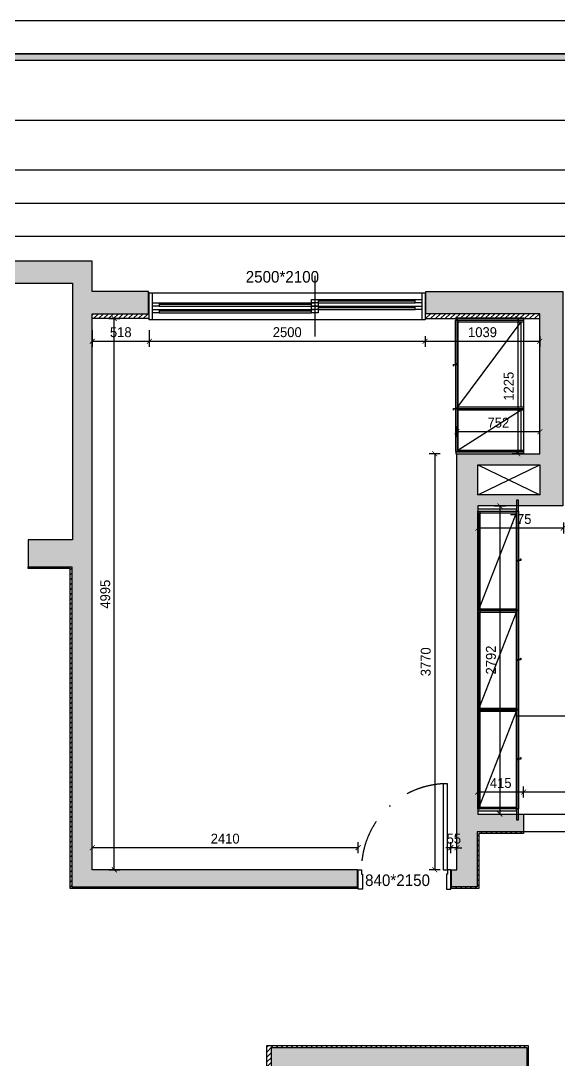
# Model space of a CAD drawing. Header units: millimetres. Extents: x -551172 to 227904, y -3435 to 261611.
# Drawn here: x 152533 to 157413, y 86080 to 95500 of the extents above; entities that cross this region are included whole.
import ezdxf
from ezdxf.enums import TextEntityAlignment as Align

# ---------------------------------------------------------------- set-up
doc = ezdxf.new("R2010")
doc.units = ezdxf.units.MM
doc.header["$LTSCALE"] = 100
doc.header["$PDMODE"] = 3
doc.linetypes.add('DASHDOT', pattern=[25.4, 12.7, -6.35, 0, -6.35])
doc.linetypes.add('DIVIDE', pattern=[31.75, 12.7, -6.35, 0, -6.35, 0, -6.35])
doc.layers.get('DEFPOINTS').update_dxf_attribs({"color": 248})
for name, color, linetype in [('E-DIM(IN)', 14, 'Continuous'), ('F-DOOR', 6, 'Continuous'), ('F-HAT', 251, 'Continuous'), ('F-LEVEL', 7, 'Continuous'), ('F-OPEN', 1, 'DIVIDE'), ('F-TEXT @ 1', 3, 'Continuous'), ('F-WALL1', 2, 'Continuous'), ('F-WALL2', 3, 'Continuous'), ('F-WIN', 4, 'Continuous'), ('FORM(YOURNAME)-1', 1, 'Continuous'), ('FORM(YOURNAME)-11', 1, 'Continuous')]:
    doc.layers.add(name, color=color, linetype=linetype)
doc.styles.add('YOURNAME', font='HYWULM.TTF')
doc.dimstyles.new('YOURNAME-50', dxfattribs={"dimscale": 50, "dimtxt": 1.8, "dimasz": 0.9, "dimexe": 1, "dimexo": 3, "dimgap": 0.7, "dimtad": 1, "dimdec": 0, "dimzin": 0, "dimdsep": 46, "dimtxsty": 'YOURNAME', "dimblk": 'ARCHTICK', "dimcen": 0, "dimclrd": 1, "dimclre": 1, "dimclrt": 7, "dimadec": 0, "dimazin": 0, "dimtfac": 1, "dimtdec": 0, "dimtix": 1, "dimtmove": 2, "dimatfit": 3, "dimldrblk": 'ARCHTICK', "dimfxl": 0, "dimtolj": 1, "dimtzin": 0, "dimarcsym": 0})

# ---------------------------------------------------------------- blocks, each defined once
blk = doc.blocks.new('FORM-ELEVATION')
at = {"layer": 'FORM(YOURNAME)-11'}
h = blk.add_hatch(color=256, dxfattribs=at)
h.dxf.hatch_style = 1
h.paths.add_polyline_path([(-10309, 35708), (71691, 35708), (71691, 35508), (-10309, 35508)])
h.paths.add_polyline_path([(-10309, -21492), (71691, -21492), (71691, -21692), (-10309, -21692)])
at = {"layer": 'DEFPOINTS', "color": 158}
for points in [[(-10309, -21692), (71691, -21692), (71691, 35708), (-10309, 35708)], [(-8309, 33708), (61071, 33708), (61071, -19692), (-8309, -19692)]]:
    blk.add_lwpolyline(points, close=True, dxfattribs=at)
at = {"layer": 'FORM(YOURNAME)-11', "color": 250}
blk.add_lwpolyline([(-11309, -22692), (72691, -22692), (72691, 36708), (-11309, 36708)], close=True, dxfattribs=at)
at = {"layer": 'FORM(YOURNAME)-11'}
blk.add_lwpolyline([(-10309, 35708), (71691, 35708), (71691, 35508), (-10309, 35508)], close=True, dxfattribs=at)
at = {"layer": 'FORM(YOURNAME)-11', "color": 3, "style": 'YOURNAME'}
for tag, height, p in [('1', 450, (71041, -1219)), ('2', 450, (71041, -1863)), ('3', 450, (71041, -3150)), ('4', 450, (71041, -5081)), ('5', 515, (71041, -7398)), ('6', 515, (71041, -9650)), ('7', 515, (71041, -11903)), ('8', 515, (71041, -14155)), ('9', 515, (71041, -16408)), ('10', 515, (66791, -18596)), ('11', 515, (71041, -18660)), ('12', 515, (66791, -20848)), ('13', 515, (71041, -20848))]:
    blk.add_attdef(tag, text='', height=height, dxfattribs=at).set_placement(p, align=Align.MIDDLE_RIGHT)
blk = doc.blocks.new('*U697')
at = {"layer": 'FORM(YOURNAME)-1', "xscale": 0.3, "yscale": 0.3, "zscale": 0.3}
blk.add_blockref('FORM-ELEVATION', (145297, 84487.8), dxfattribs=at)
blk = doc.blocks.new('_ArchTick')
at = {"color": 0, "linetype": 'ByBlock', "const_width": 0.15}
blk.add_lwpolyline([(-0.5, -0.5), (0.5, 0.5)], dxfattribs=at)
blk = doc.blocks.new('*D234')
at = {"layer": 'DEFPOINTS', "color": 0}
for p in [(153180.6, 92845.8), (153698.1, 92845.8), (153698.1, 92595.8)]:
    blk.add_point(p, dxfattribs=at)
at = {"layer": 'E-DIM(IN)', "lineweight": -2}
for p, q in [((153180.6, 92695.8), (153180.6, 92545.8)), ((153698.1, 92695.8), (153698.1, 92545.8)), ((153180.6, 92595.8), (153698.1, 92595.8))]:
    blk.add_line(p, q, dxfattribs=at)
at = {"layer": 'E-DIM(IN)', "lineweight": -2, "xscale": 45, "yscale": 45, "zscale": 45, "rotation": 180}
blk.add_blockref('_ArchTick', (153180.6, 92595.8), dxfattribs=at)
at = {"layer": 'E-DIM(IN)', "lineweight": -2, "xscale": 45, "yscale": 45, "zscale": 45}
blk.add_blockref('_ArchTick', (153698.1, 92595.8), dxfattribs=at)
at = {"layer": 'E-DIM(IN)', "color": 7, "insert": (153439.4, 92677.6), "char_height": 90, "attachment_point": 5, "style": 'YOURNAME'}
blk.add_mtext('\\A1;518', dxfattribs=at)
blk = doc.blocks.new('*D235')
at = {"layer": 'DEFPOINTS', "color": 0}
for p in [(153698.1, 92790.8), (156198.1, 92790.8), (156198.1, 92595.8)]:
    blk.add_point(p, dxfattribs=at)
at = {"layer": 'E-DIM(IN)', "lineweight": -2}
for p, q in [((153698.1, 92640.8), (153698.1, 92545.8)), ((156198.1, 92640.8), (156198.1, 92545.8)), ((153698.1, 92595.8), (156198.1, 92595.8))]:
    blk.add_line(p, q, dxfattribs=at)
at = {"layer": 'E-DIM(IN)', "lineweight": -2, "xscale": 45, "yscale": 45, "zscale": 45, "rotation": 180}
blk.add_blockref('_ArchTick', (153698.1, 92595.8), dxfattribs=at)
at = {"layer": 'E-DIM(IN)', "lineweight": -2, "xscale": 45, "yscale": 45, "zscale": 45}
blk.add_blockref('_ArchTick', (156198.1, 92595.8), dxfattribs=at)
at = {"layer": 'E-DIM(IN)', "color": 7, "insert": (154948.1, 92677.6), "char_height": 90, "attachment_point": 5, "style": 'YOURNAME'}
blk.add_mtext('\\A1;2500', dxfattribs=at)
blk = doc.blocks.new('*D236')
at = {"layer": 'DEFPOINTS', "color": 0}
for p in [(156198.1, 92790.8), (157237.6, 92790.8), (157237.6, 92595.8)]:
    blk.add_point(p, dxfattribs=at)
at = {"layer": 'E-DIM(IN)', "lineweight": -2}
for p, q in [((156198.1, 92640.8), (156198.1, 92545.8)), ((157237.6, 92640.8), (157237.6, 92545.8)), ((156198.1, 92595.8), (157237.6, 92595.8))]:
    blk.add_line(p, q, dxfattribs=at)
at = {"layer": 'E-DIM(IN)', "lineweight": -2, "xscale": 45, "yscale": 45, "zscale": 45, "rotation": 180}
blk.add_blockref('_ArchTick', (156198.1, 92595.8), dxfattribs=at)
at = {"layer": 'E-DIM(IN)', "lineweight": -2, "xscale": 45, "yscale": 45, "zscale": 45}
blk.add_blockref('_ArchTick', (157237.6, 92595.8), dxfattribs=at)
at = {"layer": 'E-DIM(IN)', "color": 7, "insert": (156717.9, 92677.7), "char_height": 90, "attachment_point": 5, "style": 'YOURNAME'}
blk.add_mtext('\\A1;1039', dxfattribs=at)
blk = doc.blocks.new('*D237')
at = {"layer": 'DEFPOINTS', "color": 0}
for p in [(157237.6, 92800.8), (157037.6, 91575.8), (157237.6, 91575.8)]:
    blk.add_point(p, dxfattribs=at)
at = {"layer": 'E-DIM(IN)', "lineweight": -2}
for p, q in [((157087.6, 92800.8), (156987.6, 92800.8)), ((157037.6, 92800.8), (157037.6, 91575.8)), ((157087.6, 91575.8), (156987.6, 91575.8))]:
    blk.add_line(p, q, dxfattribs=at)
at = {"layer": 'E-DIM(IN)', "lineweight": -2, "xscale": 45, "yscale": 45, "zscale": 45}
for p, rotation in [((157037.6, 92800.8), 90), ((157037.6, 91575.8), 270)]:
    blk.add_blockref('_ArchTick', p, dxfattribs=dict(at, rotation=rotation))
at = {"layer": 'E-DIM(IN)', "color": 7, "insert": (156956, 92188.3), "char_height": 90, "attachment_point": 5, "rotation": 90, "style": 'YOURNAME'}
blk.add_mtext('\\A1;1225', dxfattribs=at)
blk = doc.blocks.new('*D238')
at = {"layer": 'DEFPOINTS', "color": 0}
for p in [(156485.6, 91775.8), (156485.6, 91575.8), (157237.6, 91575.8)]:
    blk.add_point(p, dxfattribs=at)
at = {"layer": 'E-DIM(IN)', "lineweight": -2}
for p, q in [((156485.6, 91725.8), (156485.6, 91825.8)), ((157237.6, 91775.8), (156485.6, 91775.8)), ((157237.6, 91725.8), (157237.6, 91825.8))]:
    blk.add_line(p, q, dxfattribs=at)
at = {"layer": 'E-DIM(IN)', "lineweight": -2, "xscale": 45, "yscale": 45, "zscale": 45, "rotation": 180}
blk.add_blockref('_ArchTick', (156485.6, 91775.8), dxfattribs=at)
at = {"layer": 'E-DIM(IN)', "lineweight": -2, "xscale": 45, "yscale": 45, "zscale": 45}
blk.add_blockref('_ArchTick', (157237.6, 91775.8), dxfattribs=at)
at = {"layer": 'E-DIM(IN)', "color": 7, "insert": (156861.6, 91857.5), "char_height": 90, "attachment_point": 5, "style": 'YOURNAME'}
blk.add_mtext('\\A1;752', dxfattribs=at)
blk = doc.blocks.new('*D239')
at = {"layer": 'DEFPOINTS', "color": 0}
for p in [(156485.6, 91575.8), (156285.6, 87805.8), (156485.6, 87805.8)]:
    blk.add_point(p, dxfattribs=at)
at = {"layer": 'E-DIM(IN)', "lineweight": -2}
for p, q in [((156335.6, 91575.8), (156235.6, 91575.8)), ((156285.6, 91575.8), (156285.6, 87805.8)), ((156335.6, 87805.8), (156235.6, 87805.8))]:
    blk.add_line(p, q, dxfattribs=at)
at = {"layer": 'E-DIM(IN)', "lineweight": -2, "xscale": 45, "yscale": 45, "zscale": 45}
for p, rotation in [((156285.6, 91575.8), 90), ((156285.6, 87805.8), 270)]:
    blk.add_blockref('_ArchTick', p, dxfattribs=dict(at, rotation=rotation))
at = {"layer": 'E-DIM(IN)', "color": 7, "insert": (156203.8, 89690.8), "char_height": 90, "attachment_point": 5, "rotation": 90, "style": 'YOURNAME'}
blk.add_mtext('\\A1;3770', dxfattribs=at)
blk = doc.blocks.new('*D240')
at = {"layer": 'DEFPOINTS', "color": 0}
for p in [(156430.6, 88005.8), (156430.6, 87805.8), (156485.6, 87805.8)]:
    blk.add_point(p, dxfattribs=at)
at = {"layer": 'E-DIM(IN)', "lineweight": -2}
for p, q in [((156430.6, 88005.8), (156385.6, 88005.8)), ((156430.6, 87955.8), (156430.6, 88055.8)), ((156485.6, 88005.8), (156430.6, 88005.8)), ((156485.6, 87955.8), (156485.6, 88055.8)), ((156485.6, 88005.8), (156530.6, 88005.8))]:
    blk.add_line(p, q, dxfattribs=at)
at = {"layer": 'E-DIM(IN)', "lineweight": -2, "xscale": 45, "yscale": 45, "zscale": 45}
blk.add_blockref('_ArchTick', (156430.6, 88005.8), dxfattribs=at)
at = {"layer": 'E-DIM(IN)', "lineweight": -2, "xscale": 45, "yscale": 45, "zscale": 45, "rotation": 180}
blk.add_blockref('_ArchTick', (156485.6, 88005.8), dxfattribs=at)
at = {"layer": 'E-DIM(IN)', "color": 7, "insert": (156458.1, 88086.7), "char_height": 90, "attachment_point": 5, "style": 'YOURNAME'}
blk.add_mtext('\\A1;55', dxfattribs=at)
blk = doc.blocks.new('*D241')
at = {"layer": 'DEFPOINTS', "color": 0}
for p in [(153180.6, 88005.8), (153180.6, 87805.8), (155590.6, 87805.8)]:
    blk.add_point(p, dxfattribs=at)
at = {"layer": 'E-DIM(IN)', "lineweight": -2}
for p, q in [((153180.6, 87955.8), (153180.6, 88055.8)), ((155590.6, 88005.8), (153180.6, 88005.8)), ((155590.6, 87955.8), (155590.6, 88055.8))]:
    blk.add_line(p, q, dxfattribs=at)
at = {"layer": 'E-DIM(IN)', "lineweight": -2, "xscale": 45, "yscale": 45, "zscale": 45, "rotation": 180}
blk.add_blockref('_ArchTick', (153180.6, 88005.8), dxfattribs=at)
at = {"layer": 'E-DIM(IN)', "lineweight": -2, "xscale": 45, "yscale": 45, "zscale": 45}
blk.add_blockref('_ArchTick', (155590.6, 88005.8), dxfattribs=at)
at = {"layer": 'E-DIM(IN)', "color": 7, "insert": (154385.6, 88087.6), "char_height": 90, "attachment_point": 5, "style": 'YOURNAME'}
blk.add_mtext('\\A1;2410', dxfattribs=at)
blk = doc.blocks.new('*D242')
at = {"layer": 'DEFPOINTS', "color": 0}
for p in [(153180.6, 92800.8), (153380.6, 92800.8), (153180.6, 87805.8)]:
    blk.add_point(p, dxfattribs=at)
at = {"layer": 'E-DIM(IN)', "lineweight": -2}
for p, q in [((153330.6, 92800.8), (153430.6, 92800.8)), ((153380.6, 87805.8), (153380.6, 92800.8)), ((153330.6, 87805.8), (153430.6, 87805.8))]:
    blk.add_line(p, q, dxfattribs=at)
at = {"layer": 'E-DIM(IN)', "lineweight": -2, "xscale": 45, "yscale": 45, "zscale": 45}
for p, rotation in [((153380.6, 92800.8), 90), ((153380.6, 87805.8), 270)]:
    blk.add_blockref('_ArchTick', p, dxfattribs=dict(at, rotation=rotation))
at = {"layer": 'E-DIM(IN)', "color": 7, "insert": (153298.9, 90303.3), "char_height": 90, "attachment_point": 5, "rotation": 90, "style": 'YOURNAME'}
blk.add_mtext('\\A1;4995', dxfattribs=at)
blk = doc.blocks.new('*D305')
at = {"layer": 'DEFPOINTS', "color": 0}
for p in [(157090.6, 88510.8), (156675.6, 88310.8), (157090.6, 88310.8)]:
    blk.add_point(p, dxfattribs=at)
at = {"layer": 'E-DIM(IN)', "lineweight": -2}
for p, q in [((156675.6, 88460.8), (156675.6, 88560.8)), ((157090.6, 88460.8), (157090.6, 88560.8)), ((156675.6, 88510.8), (157090.6, 88510.8))]:
    blk.add_line(p, q, dxfattribs=at)
at = {"layer": 'E-DIM(IN)', "lineweight": -2, "xscale": 45, "yscale": 45, "zscale": 45, "rotation": 180}
blk.add_blockref('_ArchTick', (156675.6, 88510.8), dxfattribs=at)
at = {"layer": 'E-DIM(IN)', "lineweight": -2, "xscale": 45, "yscale": 45, "zscale": 45}
blk.add_blockref('_ArchTick', (157090.6, 88510.8), dxfattribs=at)
at = {"layer": 'E-DIM(IN)', "color": 7, "insert": (156883.1, 88591.7), "char_height": 90, "attachment_point": 5, "style": 'YOURNAME'}
blk.add_mtext('\\A1;415', dxfattribs=at)
blk = doc.blocks.new('*D306')
at = {"layer": 'DEFPOINTS', "color": 0}
for p in [(159005.6, 88510.8), (157090.6, 88310.8), (159005.6, 88310.8)]:
    blk.add_point(p, dxfattribs=at)
at = {"layer": 'E-DIM(IN)', "lineweight": -2}
for p, q in [((157090.6, 88460.8), (157090.6, 88560.8)), ((159005.6, 88460.8), (159005.6, 88560.8)), ((157090.6, 88510.8), (159005.6, 88510.8))]:
    blk.add_line(p, q, dxfattribs=at)
at = {"layer": 'E-DIM(IN)', "lineweight": -2, "xscale": 45, "yscale": 45, "zscale": 45, "rotation": 180}
blk.add_blockref('_ArchTick', (157090.6, 88510.8), dxfattribs=at)
at = {"layer": 'E-DIM(IN)', "lineweight": -2, "xscale": 45, "yscale": 45, "zscale": 45}
blk.add_blockref('_ArchTick', (159005.6, 88510.8), dxfattribs=at)
at = {"layer": 'E-DIM(IN)', "color": 7, "insert": (158048.1, 88592.5), "char_height": 90, "attachment_point": 5, "style": 'YOURNAME'}
blk.add_mtext('\\A1;1915', dxfattribs=at)
blk = doc.blocks.new('*D312')
at = {"layer": 'DEFPOINTS', "color": 0}
for p in [(156675.6, 91102.8), (157450.6, 91102.8), (156675.6, 90902.8)]:
    blk.add_point(p, dxfattribs=at)
at = {"layer": 'E-DIM(IN)', "lineweight": -2}
for p, q in [((156675.6, 90952.8), (156675.6, 90852.8)), ((157450.6, 90952.8), (157450.6, 90852.8)), ((157450.6, 90902.8), (156675.6, 90902.8))]:
    blk.add_line(p, q, dxfattribs=at)
at = {"layer": 'E-DIM(IN)', "lineweight": -2, "xscale": 45, "yscale": 45, "zscale": 45, "rotation": 180}
blk.add_blockref('_ArchTick', (156675.6, 90902.8), dxfattribs=at)
at = {"layer": 'E-DIM(IN)', "lineweight": -2, "xscale": 45, "yscale": 45, "zscale": 45}
blk.add_blockref('_ArchTick', (157450.6, 90902.8), dxfattribs=at)
at = {"layer": 'E-DIM(IN)', "color": 7, "insert": (157063.1, 90983.7), "char_height": 90, "attachment_point": 5, "style": 'YOURNAME'}
blk.add_mtext('\\A1;775', dxfattribs=at)
blk = doc.blocks.new('*D313')
at = {"layer": 'DEFPOINTS', "color": 0}
for p in [(156675.6, 91102.8), (156675.6, 88310.8), (156875.6, 88310.8)]:
    blk.add_point(p, dxfattribs=at)
at = {"layer": 'E-DIM(IN)', "lineweight": -2}
for p, q in [((156825.6, 91102.8), (156925.6, 91102.8)), ((156875.6, 91102.8), (156875.6, 88310.8)), ((156825.6, 88310.8), (156925.6, 88310.8))]:
    blk.add_line(p, q, dxfattribs=at)
at = {"layer": 'E-DIM(IN)', "lineweight": -2, "xscale": 45, "yscale": 45, "zscale": 45}
for p, rotation in [((156875.6, 91102.8), 90), ((156875.6, 88310.8), 270)]:
    blk.add_blockref('_ArchTick', p, dxfattribs=dict(at, rotation=rotation))
at = {"layer": 'E-DIM(IN)', "color": 7, "insert": (156794.6, 89706.8), "char_height": 90, "attachment_point": 5, "rotation": 90, "style": 'YOURNAME'}
blk.add_mtext('\\A1;2792', dxfattribs=at)

msp = doc.modelspace()

# ---------------------------------------------------------------- hatches: boundary and pattern name
at = {"layer": 'F-HAT'}
h = msp.add_hatch(color=256, dxfattribs=at)
h.dxf.hatch_style = 1
h.paths.add_polyline_path([(146000.6, 91301.8), (146042.1, 91616.8), (144642.1, 91616.8), (144642.1, 93089.8), (145217.1, 93089.8), (145217.1, 93320.8), (144442.1, 93320.8), (144442.1, 79859.8), (145476.6, 79859.8), (145476.6, 80052.8), (144706.6, 80052.8), (144706.6, 81641.8), (145489.6, 81641.8), (145489.6, 81891.8), (144729.6, 81891.8), (144729.6, 86096.8), (145820.6, 86096.8), (145820.6, 86256.8), (144729.6, 86256.8), (144729.6, 88346.8), (146070.6, 88346.8), (146070.6, 88496.8), (144690.6, 88496.8), (144690.6, 91301.8)])
h.paths.add_polyline_path([(147533.6, 91301.8), (147533.6, 88496.8), (146858.6, 88496.8), (146858.6, 88346.8), (147533.6, 88346.8), (147533.6, 86256.8), (146670.6, 86256.8), (146670.6, 86096.8), (148220.6, 86096.8), (148220.6, 86256.8), (147705.6, 86256.8), (147705.6, 87608.8), (148405.6, 87608.8), (148405.6, 87763.8), (147695.6, 87763.8), (147695.6, 91300.8), (148485.6, 91300.8), (148485.6, 91915.8), (147700.6, 91915.8), (147700.6, 93120.8), (148460.6, 93120.8), (148460.6, 93320.8), (146834.6, 93320.8), (146834.6, 93089.8), (147544.6, 93089.8), (147544.6, 92186.8), (146802.1, 92186.8), (146802.1, 91616.8), (146843.6, 91301.8)])
h.paths.add_polyline_path([(146952.1, 91616.8), (146952.1, 92036.8), (147544.6, 92036.8), (147544.6, 91616.8)], flags=16)
h.paths.add_polyline_path([(147700.6, 91450.8), (147700.6, 91765.8), (148335.6, 91765.8), (148335.6, 91450.8)], flags=16)
h.paths.add_polyline_path([(149448.6, 86256.8), (149175.6, 86256.8), (149175.6, 86096.8), (149220.6, 86096.8), (149220.6, 81891.8), (148788.6, 81891.8), (148788.6, 81641.8), (149448.6, 81641.8), (149448.6, 81836.8)])
h.paths.add_polyline_path([(149401.6, 80059.8), (149401.6, 80694.8), (149206.6, 80694.8), (149206.6, 80402.8), (149206.6, 80059.8), (149196.6, 80059.8), (149196.6, 79859.8), (149911.6, 79859.8), (149911.6, 80059.8)])
h.paths.add_polyline_path([(154995.6, 80469.8), (155500.6, 80469.8), (155500.6, 80724.8), (154995.6, 80724.8), (154995.6, 85991.8), (156935.6, 85991.8), (156935.6, 85371.8), (157085.6, 85371.8), (157085.6, 85689.8), (157400.6, 85689.8), (157400.6, 85847.8), (157120.6, 85847.8), (157120.6, 86194.8), (154804.6, 86194.8), (154804.6, 80059.8), (154294.6, 80059.8), (154294.6, 79859.8), (154995.6, 79859.8), (154995.6, 80044.8)])
h.paths.add_polyline_path([(154995.6, 80044.8), (154995.6, 79859.8), (156640.6, 79859.8, 0.191132), (158008.8, 80469.8), (157795.6, 80469.8), (157773.9, 80469.8, -0.151278), (156640.6, 80044.8)])
h.paths.add_polyline_path([(158998.6, 80469.8), (158998.6, 80669.8), (158485.6, 80669.8), (158485.6, 85689.8), (158530.6, 85689.8), (158530.6, 85847.8), (158250.6, 85847.8), (158250.6, 85689.8), (158295.6, 85689.8), (158295.6, 80724.8), (157795.6, 80724.8), (157795.6, 80469.8)])
h.paths.add_polyline_path([(161980.6, 80469.8), (161980.6, 89425.8), (159090.6, 89425.8), (159090.6, 88310.8), (159005.6, 88310.8), (159005.6, 88150.8), (159090.6, 88150.8), (159090.6, 87350.8), (159250.6, 87350.8), (159250.6, 89200.8), (161780.6, 89200.8), (161780.6, 87505.8), (160035.6, 87505.8), (160035.6, 87350.8), (160965.6, 87350.8), (160965.6, 86142.8), (159700.6, 86142.8), (159700.6, 85847.8), (159380.6, 85847.8), (159380.6, 85689.8), (159695.6, 85689.8), (159695.6, 85364.8), (159848.6, 85364.8), (159848.6, 85984.8), (161788.6, 85984.8), (161788.6, 80669.8), (161278.6, 80669.8), (161278.6, 80469.8)])
h.paths.add_polyline_path([(161120.6, 86142.8), (161120.6, 87350.8), (161780.6, 87350.8), (161780.6, 86142.8)], flags=16)
h.paths.add_polyline_path([(155585.6, 87650.8), (155585.6, 87805.8), (153180.6, 87805.8), (153180.6, 92845.8), (153690.6, 92845.8), (153690.6, 93045.8), (153180.6, 93045.8), (153180.6, 93320.8), (152465.6, 93320.8), (152465.6, 93120.8), (153000.6, 93120.8), (153000.6, 90795.8), (152600.6, 90795.8), (152600.6, 90550.8), (152995.6, 90550.8), (152995.6, 87650.8)])
h.paths.add_polyline_path([(156675.6, 88310.8), (156675.6, 91102.8), (157445.6, 91102.8), (157445.6, 93045.8), (156205.6, 93045.8), (156205.6, 92845.8), (157237.6, 92845.8), (157237.6, 91575.8), (156485.6, 91575.8), (156485.6, 87805.8), (156435.6, 87805.8), (156435.6, 87650.8), (156670.6, 87650.8), (156670.6, 88150.8), (157090.6, 88150.8), (157090.6, 88310.8)])
h.paths.add_polyline_path([(156675.6, 91202.8), (156675.6, 91475.8), (157237.6, 91475.8), (157237.6, 91202.8)], flags=16)
h.paths.add_polyline_path([(159090.6, 90422.8), (159350.6, 90422.8), (159350.6, 91232.8), (159090.6, 91232.8)])
h.paths.add_polyline_path([(150970.6, 91300.8), (150970.6, 90550.8), (151240.6, 90550.8), (151240.6, 91640.8), (149970.6, 91640.8), (149970.6, 91300.8)])
h = msp.add_hatch(dxfattribs=at)
h.set_pattern_fill('ANSI31', color=256, scale=10)
h.paths.add_polyline_path([(153698.1, 93035.8), (153690.6, 93035.8), (153690.6, 92845.8), (153698.1, 92845.8)])
h = msp.add_hatch(dxfattribs=at)
h.set_pattern_fill('ANSI31', color=256, scale=10)
h.paths.add_polyline_path([(156205.6, 93035.8), (156198.1, 93035.8), (156198.1, 92845.8), (156205.6, 92845.8)])
h = msp.add_hatch(dxfattribs=at)
h.set_pattern_fill('ANSI31', color=256, scale=10)
h.paths.add_polyline_path([(153698.1, 92845.8), (153690.6, 92845.8), (153180.6, 92845.8), (153180.6, 92800.8), (153698.1, 92800.8)])
h.paths.add_polyline_path([(157237.6, 92845.8), (156205.6, 92845.8), (156198.1, 92845.8), (156198.1, 92800.8), (157237.6, 92800.8)])
h = msp.add_hatch(dxfattribs=at)
h.set_pattern_fill('ANSI31', color=256, scale=10)
h.paths.add_polyline_path([(155590.6, 87650.8), (152995.6, 87650.8), (152995.6, 90550.8), (152600.6, 90550.8), (152600.6, 90535.8), (152980.6, 90535.8), (152980.6, 87635.8), (155590.6, 87635.8)])
h = msp.add_hatch(dxfattribs=at)
h.set_pattern_fill('ANSI31', color=256, scale=10)
h.paths.add_polyline_path([(157090.6, 88150.8), (156670.6, 88150.8), (156670.6, 87650.8), (156430.6, 87650.8), (156430.6, 87635.8), (156685.6, 87635.8), (156685.6, 88135.8), (157090.6, 88135.8)])
h = msp.add_hatch(dxfattribs=at)
h.set_pattern_fill('ANSI31', color=256, scale=10)
h.paths.add_polyline_path([(155590.6, 87805.8), (155585.6, 87805.8), (155585.6, 87650.8), (155590.6, 87650.8)])
h = msp.add_hatch(dxfattribs=at)
h.set_pattern_fill('ANSI31', color=256, scale=10)
h.paths.add_polyline_path([(156435.6, 87805.8), (156430.6, 87805.8), (156430.6, 87650.8), (156435.6, 87650.8)])
h = msp.add_hatch(dxfattribs=at)
h.set_pattern_fill('ANSI31', color=256, scale=10)
h.paths.add_polyline_path([(154804.6, 86194.8), (157120.6, 86194.8), (157120.6, 85847.8), (157135.6, 85847.8), (157135.6, 86209.8), (154759.6, 86209.8), (154759.6, 80059.8), (154804.6, 80059.8)])

# ---------------------------------------------------------------- linework, layer by layer
at = {"layer": 'DEFPOINTS'}
for points in [[(163080.6, 94145.8), (143342.1, 94145.8), (143342.1, 78759.8), (163080.6, 78759.8)], [(162780.6, 93845.8), (143642.1, 93845.8), (143642.1, 79059.8), (162780.6, 79059.8)], [(162480.6, 93545.8), (143942.1, 93545.8), (143942.1, 79359.8), (162480.6, 79359.8)]]:
    msp.add_lwpolyline(points, close=True, dxfattribs=at)
at = {"layer": 'F-DOOR'}
for points in [[(156360.6, 87805.8), (156400.6, 87805.8), (156400.6, 88585.8), (156360.6, 88585.8)], [(155630.6, 87630.8), (155590.6, 87630.8), (155590.6, 87805.8), (155620.6, 87805.8), (155620.6, 87780.8), (155620.6, 87765.8), (155630.6, 87765.8)], [(156390.6, 87630.8), (156430.6, 87630.8), (156430.6, 87805.8), (156400.6, 87805.8), (156400.6, 87780.8), (156400.6, 87765.8), (156390.6, 87765.8)]]:
    msp.add_lwpolyline(points, close=True, dxfattribs=at)
at = {"layer": 'F-DOOR', "color": 1, "linetype": 'DASHDOT', "ltscale": 0.3}
msp.add_arc((156400.6, 87805.8), 780, 90, 180, dxfattribs=at)
at = {"layer": 'F-HAT'}
for p, q in [((157093.6, 92805.8), (156475.6, 92805.8)), ((156475.6, 92805.8), (156475.6, 92787.8)), ((157093.6, 92787.8), (157093.6, 92805.8)), ((156474.6, 92785), (156475.4, 92785.8)), ((156474.6, 92390.6), (156474.6, 92785)), ((156475.4, 92785.8), (156491.8, 92785.8)), ((156493.6, 92787.8), (156475.6, 92787.8)), ((156475.6, 92787.8), (156475.6, 91593.8)), ((156491.8, 92785.8), (156492.6, 92785)), ((156492.6, 92785), (156492.6, 92390.6)), ((156493.6, 92787.8), (156493.6, 91987.8)), ((156493.6, 92787.8), (157093.6, 92787.8)), ((156493.6, 91593.8), (156493.6, 92787.8)), ((156493.6, 92787.8), (157093.6, 92787.8)), ((156493.6, 92002.8), (157068.6, 92772.8)), ((156493.6, 92772.8), (157093.6, 92772.8)), ((157068.6, 92002.8), (157068.6, 92772.8)), ((157093.6, 91987.8), (157093.6, 92787.8)), ((156453.6, 92385.6), (156453.7, 92385.8)), ((156453.6, 92371.5), (156453.6, 92385.6)), ((156453.7, 92371.4), (156453.6, 92371.5)), ((156453.7, 92385.8), (156453.8, 92385.8)), ((156453.8, 92371.3), (156453.7, 92371.4)), ((156453.8, 92385.8), (156493.6, 92385.8)), ((156455.9, 92371.3), (156453.8, 92371.3)), ((156456.1, 92371.4), (156455.9, 92371.3)), ((156456.2, 92383.6), (156456.1, 92383.4)), ((156456.1, 92383.4), (156456.1, 92371.5)), ((156456.1, 92371.5), (156456.1, 92371.4)), ((156456.3, 92383.6), (156456.2, 92383.6)), ((156472.9, 92383.6), (156456.3, 92383.6)), ((156472.9, 92379.8), (156472.9, 92383.6)), ((156473.9, 92379.8), (156472.9, 92379.8)), ((156492.6, 92384.8), (156473.9, 92384.8)), ((156473.9, 92384.8), (156473.9, 92379.8)), ((156475.4, 92389.8), (156474.6, 92390.6)), ((156474.8, 92384), (156475.6, 92384.8)), ((156474.8, 91990.6), (156474.8, 92384)), ((156491.8, 92389.8), (156475.4, 92389.8)), ((156475.6, 92384.8), (156491.8, 92384.8)), ((156492.6, 92390.6), (156491.8, 92389.8)), ((156491.8, 92384.8), (156492.6, 92384)), ((156492.6, 92381.3), (156492.6, 92384.8)), ((156492.6, 92384), (156492.6, 91990.6)), ((156493.6, 92381.3), (156492.6, 92381.3)), ((156493.6, 92385.8), (156493.6, 92381.3)), ((156453.6, 91985.1), (156453.7, 91985.3)), ((156453.6, 91971), (156453.6, 91985.1)), ((156453.7, 91970.9), (156453.6, 91971)), ((156453.7, 91985.3), (156453.8, 91985.3)), ((156453.8, 91970.8), (156453.7, 91970.9)), ((156453.8, 91985.3), (156493.6, 91985.3)), ((156455.9, 91970.8), (156453.8, 91970.8)), ((156456.1, 91970.9), (156455.9, 91970.8)), ((156456.2, 91983.1), (156456.1, 91982.9)), ((156456.1, 91982.9), (156456.1, 91971)), ((156456.1, 91971), (156456.1, 91970.9)), ((156456.3, 91983.1), (156456.2, 91983.1)), ((156472.9, 91983.1), (156456.3, 91983.1)), ((156472.9, 91979.3), (156472.9, 91983.1)), ((156473.9, 91979.3), (156472.9, 91979.3)), ((156492.6, 91984.3), (156473.9, 91984.3)), ((156473.9, 91984.3), (156473.9, 91979.3)), ((156475.6, 91989.8), (156474.8, 91990.6)), ((156474.8, 91983.5), (156475.6, 91984.3)), ((156474.8, 91596.1), (156474.8, 91983.5)), ((156491.8, 91989.8), (156475.6, 91989.8)), ((156475.6, 91984.3), (156491.8, 91984.3)), ((156492.6, 91990.6), (156491.8, 91989.8)), ((156491.8, 91984.3), (156492.6, 91983.5)), ((156492.6, 91980.8), (156492.6, 91984.3)), ((156492.6, 91983.5), (156492.6, 91596.1)), ((156493.6, 91980.8), (156492.6, 91980.8)), ((156493.6, 92002.8), (157093.6, 92002.8)), ((156493.6, 91987.8), (156493.6, 91593.8)), ((156493.6, 91987.8), (157093.6, 91987.8)), ((156493.6, 91987.8), (157093.6, 91987.8)), ((156493.6, 91985.3), (156493.6, 91980.8)), ((156493.6, 91972.8), (157093.6, 91972.8)), ((156493.6, 91608.8), (157068.6, 91972.8)), ((157068.6, 91608.8), (157068.6, 91972.8)), ((157093.6, 91593.8), (157093.6, 91987.8)), ((156475.6, 91595.3), (156474.8, 91596.1)), ((156491.8, 91595.3), (156475.6, 91595.3)), ((156475.6, 91593.8), (156475.6, 91575.8)), ((156493.6, 91593.8), (156475.6, 91593.8)), ((156475.6, 91593.8), (157093.6, 91593.8)), ((156475.6, 91575.8), (157093.6, 91575.8)), ((156492.6, 91596.1), (156491.8, 91595.3)), ((156493.6, 91608.8), (157093.6, 91608.8)), ((157093.6, 91593.8), (156493.6, 91593.8)), ((157093.6, 91575.8), (157093.6, 91593.8)), ((157025.6, 91156.3), (157025.6, 91056.8)), ((157043.6, 91156.3), (157025.6, 91156.3)), ((157043.6, 91056.8), (157043.6, 91156.3)), ((157025.6, 91074.8), (156675.6, 91074.8)), ((156675.6, 91074.8), (156675.6, 91056.8)), ((156675.6, 91056.8), (156675.6, 90756.8)), ((156675.6, 91056.8), (156693.6, 91056.8)), ((156675.6, 91056.8), (157025.6, 91056.8)), ((156675.6, 91056.8), (157025.6, 91056.8)), ((156675.6, 90156.8), (156675.6, 91056.8)), ((156675.6, 91041.8), (157025.6, 91041.8)), ((156686.7, 90171.8), (156686.7, 91041.8)), ((156689, 90171.8), (156689, 91041.8)), ((156689, 90171.8), (157025.6, 91041.8)), ((156693.6, 91056.8), (156693.6, 90756.8)), ((157025.6, 91056.8), (157025.6, 91074.8)), ((157025.6, 91056.8), (157043.6, 91056.8)), ((157043.6, 91056.8), (157025.6, 91056.8)), ((157025.6, 91056.8), (157025.6, 88356.8)), ((157025.6, 91056.8), (157025.6, 90156.8)), ((157026.6, 91054), (157027.4, 91054.8)), ((157026.6, 90610.6), (157026.6, 91054)), ((157027.4, 91054.8), (157043.7, 91054.8)), ((157043.6, 88356.8), (157043.6, 91056.8)), ((157043.7, 91054.8), (157044.5, 91054)), ((157044.5, 91054), (157044.5, 90610.6)), ((156675.6, 90756.8), (156693.6, 90756.8)), ((156675.6, 90756.8), (156675.6, 89556.8)), ((156675.6, 90756.8), (156693.6, 90756.8)), ((156693.6, 90756.8), (156693.6, 89556.8)), ((157025.6, 90613.3), (157026.6, 90613.3)), ((157025.6, 90608.8), (157025.6, 90613.3)), ((157065.4, 90608.8), (157025.6, 90608.8)), ((157026.6, 90613.3), (157026.6, 90609.8)), ((157027.4, 90609.8), (157026.6, 90610.6)), ((157026.6, 90609.8), (157045.3, 90609.8)), ((157026.6, 90604), (157027.4, 90604.8)), ((157026.6, 90159.6), (157026.6, 90604)), ((157043.7, 90609.8), (157027.4, 90609.8)), ((157027.4, 90604.8), (157043.8, 90604.8)), ((157044.5, 90610.6), (157043.7, 90609.8)), ((157043.8, 90604.8), (157044.6, 90604)), ((157044.6, 90604), (157044.6, 90159.6)), ((157045.3, 90609.8), (157045.3, 90614.8)), ((157045.3, 90614.8), (157046.3, 90614.8)), ((157046.3, 90614.8), (157046.3, 90611)), ((157046.3, 90611), (157063, 90611)), ((157063, 90611), (157063.1, 90611.1)), ((157063.1, 90611.1), (157063.2, 90611.2)), ((157063.2, 90623.1), (157063.2, 90623.3)), ((157063.2, 90623.3), (157063.4, 90623.3)), ((157063.2, 90611.2), (157063.2, 90623.1)), ((157063.4, 90623.3), (157065.4, 90623.3)), ((157065.4, 90623.3), (157065.6, 90623.3)), ((157065.6, 90608.9), (157065.4, 90608.8)), ((157065.6, 90623.3), (157065.6, 90623.1)), ((157065.6, 90623.1), (157065.6, 90609)), ((157065.6, 90609), (157065.6, 90608.9)), ((156675.6, 90171.8), (157025.6, 90171.8)), ((156675.6, 90156.8), (157025.6, 90156.8)), ((156675.6, 89256.8), (156675.6, 90156.8)), ((157025.6, 90156.8), (156675.6, 90156.8)), ((157025.6, 90156.8), (157025.6, 89256.8)), ((157027.4, 90158.8), (157026.6, 90159.6)), ((157026.6, 90154), (157027.4, 90154.8)), ((157043.8, 90158.8), (157027.4, 90158.8)), ((157027.4, 90154.8), (157043.7, 90154.8)), ((157043.7, 90154.8), (157044.5, 90154)), ((157044.6, 90159.6), (157043.8, 90158.8)), ((156675.6, 90141.8), (157025.6, 90141.8)), ((156686.7, 89271.8), (156686.7, 90141.8)), ((156689, 89271.8), (156689, 90141.8)), ((156689, 89271.8), (157025.6, 90141.8)), ((157026.6, 89710.6), (157026.6, 90154)), ((157044.5, 90154), (157044.5, 89710.6)), ((157025.6, 89713.3), (157026.6, 89713.3)), ((157025.6, 89708.8), (157025.6, 89713.3)), ((157065.4, 89708.8), (157025.6, 89708.8)), ((157026.6, 89713.3), (157026.6, 89709.8)), ((157027.4, 89709.8), (157026.6, 89710.6)), ((157026.6, 89709.8), (157045.3, 89709.8)), ((157026.6, 89704), (157027.4, 89704.8)), ((157026.6, 89259.6), (157026.6, 89704)), ((157043.7, 89709.8), (157027.4, 89709.8)), ((157027.4, 89704.8), (157043.8, 89704.8)), ((157044.5, 89710.6), (157043.7, 89709.8)), ((157043.8, 89704.8), (157044.6, 89704)), ((157044.6, 89704), (157044.6, 89259.6)), ((157045.3, 89709.8), (157045.3, 89714.8)), ((157045.3, 89714.8), (157046.3, 89714.8)), ((157046.3, 89714.8), (157046.3, 89711)), ((157046.3, 89711), (157063, 89711)), ((157063, 89711), (157063.1, 89711.1)), ((157063.1, 89711.1), (157063.2, 89711.2)), ((157063.2, 89723.1), (157063.2, 89723.3)), ((157063.2, 89723.3), (157063.4, 89723.3)), ((157063.2, 89711.2), (157063.2, 89723.1)), ((157063.4, 89723.3), (157065.4, 89723.3)), ((157065.4, 89723.3), (157065.6, 89723.3)), ((157065.6, 89708.9), (157065.4, 89708.8)), ((157065.6, 89723.3), (157065.6, 89723.1)), ((157065.6, 89723.1), (157065.6, 89709)), ((157065.6, 89709), (157065.6, 89708.9)), ((156675.6, 89556.8), (156675.6, 88356.8)), ((156675.6, 89556.8), (156693.6, 89556.8)), ((156675.6, 89556.8), (156693.6, 89556.8)), ((156693.6, 89556.8), (156693.6, 88356.8)), ((156675.6, 89271.8), (157025.6, 89271.8)), ((156675.6, 89256.8), (157025.6, 89256.8)), ((156675.6, 88356.8), (156675.6, 89256.8)), ((157025.6, 89256.8), (156675.6, 89256.8)), ((156675.6, 89241.8), (157025.6, 89241.8)), ((156686.7, 88371.8), (156686.7, 89241.8)), ((156689, 88371.8), (156689, 89241.8)), ((156689, 88371.8), (157025.6, 89241.8)), ((157025.6, 89256.8), (157025.6, 88356.8)), ((157027.4, 89258.8), (157026.6, 89259.6)), ((157026.6, 89254), (157027.4, 89254.8)), ((157026.6, 88810.6), (157026.6, 89254)), ((157043.8, 89258.8), (157027.4, 89258.8)), ((157027.4, 89254.8), (157043.7, 89254.8)), ((157043.7, 89254.8), (157044.5, 89254)), ((157044.6, 89259.6), (157043.8, 89258.8)), ((157044.5, 89254), (157044.5, 88810.6)), ((157025.6, 88813.3), (157026.6, 88813.3)), ((157025.6, 88808.8), (157025.6, 88813.3)), ((157065.4, 88808.8), (157025.6, 88808.8)), ((157026.6, 88813.3), (157026.6, 88809.8)), ((157027.4, 88809.8), (157026.6, 88810.6)), ((157026.6, 88809.8), (157045.3, 88809.8)), ((157026.6, 88804), (157027.4, 88804.8)), ((157026.6, 88359.6), (157026.6, 88804)), ((157043.7, 88809.8), (157027.4, 88809.8)), ((157027.4, 88804.8), (157043.8, 88804.8)), ((157044.5, 88810.6), (157043.7, 88809.8)), ((157043.8, 88804.8), (157044.6, 88804)), ((157044.6, 88804), (157044.6, 88359.6)), ((157045.3, 88809.8), (157045.3, 88814.8)), ((157045.3, 88814.8), (157046.3, 88814.8)), ((157046.3, 88814.8), (157046.3, 88811)), ((157046.3, 88811), (157063, 88811)), ((157063, 88811), (157063.1, 88811.1)), ((157063.1, 88811.1), (157063.2, 88811.2)), ((157063.2, 88823.1), (157063.2, 88823.3)), ((157063.2, 88823.3), (157063.4, 88823.3)), ((157063.2, 88811.2), (157063.2, 88823.1)), ((157063.4, 88823.3), (157065.4, 88823.3)), ((157065.4, 88823.3), (157065.6, 88823.3)), ((157065.6, 88808.9), (157065.4, 88808.8)), ((157065.6, 88823.3), (157065.6, 88823.1)), ((157065.6, 88823.1), (157065.6, 88809)), ((157065.6, 88809), (157065.6, 88808.9)), ((156675.6, 88371.8), (157025.6, 88371.8)), ((157025.6, 88356.8), (156675.6, 88356.8)), ((156675.6, 88356.8), (156675.6, 88338.8)), ((156675.6, 88356.8), (156693.6, 88356.8)), ((157025.6, 88356.8), (156675.6, 88356.8)), ((156675.6, 88338.8), (157025.6, 88338.8)), ((157025.6, 88338.8), (157025.6, 88356.8)), ((157025.6, 88356.8), (157025.6, 88257.3)), ((157043.6, 88356.8), (157025.6, 88356.8)), ((157025.6, 88356.8), (157043.6, 88356.8)), ((157027.4, 88358.8), (157026.6, 88359.6)), ((157043.8, 88358.8), (157027.4, 88358.8)), ((157043.6, 88257.3), (157043.6, 88356.8)), ((157044.6, 88359.6), (157043.8, 88358.8)), ((157025.6, 88257.3), (157043.6, 88257.3))]:
    msp.add_line(p, q, dxfattribs=at)
at = {"layer": 'F-LEVEL'}
msp.add_lwpolyline([(157025.6, 91102.8), (157025.6, 89200.8), (159090.6, 89200.8)], dxfattribs=at)
at = {"layer": 'F-OPEN', "ltscale": 0.5}
for p, q in [((156675.6, 91202.8), (157237.6, 91475.8)), ((156675.6, 91475.8), (157237.6, 91202.8))]:
    msp.add_line(p, q, dxfattribs=at)
at = {"layer": 'F-WALL1'}
for points in [[(153180.6, 92845.8), (153690.6, 92845.8), (153690.6, 93045.8), (153180.6, 93045.8), (153180.6, 93320.8), (152465.6, 93320.8), (152465.6, 93120.8), (153000.6, 93120.8), (153000.6, 90795.8), (152600.6, 90795.8), (152600.6, 90550.8), (152995.6, 90550.8), (152995.6, 87650.8), (155585.6, 87650.8), (155585.6, 87805.8), (153180.6, 87805.8)], [(156675.6, 91102.8), (156675.6, 88310.8), (157090.6, 88310.8), (157090.6, 88150.8), (156670.6, 88150.8), (156670.6, 87650.8), (156435.6, 87650.8), (156435.6, 87805.8), (156485.6, 87805.8), (156485.6, 91575.8), (157237.6, 91575.8), (157237.6, 92845.8), (156205.6, 92845.8), (156205.6, 93045.8), (157445.6, 93045.8), (157445.6, 91102.8)], [(156675.6, 91202.8), (156675.6, 91475.8), (157237.6, 91475.8), (157237.6, 91202.8)], [(155500.6, 80469.8), (154995.6, 80469.8), (154995.6, 80044.8), (154995.6, 79859.8), (154294.6, 79859.8), (154294.6, 80059.8), (154804.6, 80059.8), (154804.6, 86194.8), (157120.6, 86194.8), (157120.6, 85847.8), (157400.6, 85847.8), (157400.6, 85689.8), (157085.6, 85689.8), (157085.6, 85371.8), (156935.6, 85371.8), (156935.6, 85991.8), (154995.6, 85991.8), (154995.6, 80724.8), (155500.6, 80724.8)]]:
    msp.add_lwpolyline(points, close=True, dxfattribs=at)
msp.add_lwpolyline([(157090.6, 88310.8), (157855.6, 88310.8), (157855.6, 88150.8), (157090.6, 88150.8)], dxfattribs=at)
at = {"layer": 'F-WALL2'}
for p, q in [((153698.1, 93035.8), (153690.6, 93035.8)), ((156198.1, 93035.8), (156205.6, 93035.8)), ((153698.1, 92800.8), (153180.6, 92800.8)), ((153690.6, 92845.8), (153698.1, 92845.8)), ((156205.6, 92845.8), (156198.1, 92845.8)), ((156198.1, 92800.8), (157237.6, 92800.8)), ((152600.6, 90535.8), (152600.6, 90550.8)), ((155585.6, 87805.8), (155590.6, 87805.8)), ((156430.6, 87805.8), (156435.6, 87805.8)), ((155585.6, 87650.8), (155590.6, 87650.8)), ((156435.6, 87650.8), (156430.6, 87650.8))]:
    msp.add_line(p, q, dxfattribs=at)
for points in [[(155590.6, 87635.8), (152980.6, 87635.8), (152980.6, 90535.8), (152600.6, 90535.8)], [(157090.6, 88150.8), (157090.6, 88135.8), (156685.6, 88135.8), (156685.6, 87635.8), (156430.6, 87635.8)], [(157135.6, 85847.8), (157135.6, 86209.8), (154759.6, 86209.8), (154759.6, 80059.8)]]:
    msp.add_lwpolyline(points, dxfattribs=at)
at = {"layer": 'F-WIN'}
for p, q in [((155198.1, 93189.2), (155198.1, 92637.5)), ((153698.1, 92790.8), (153698.1, 93035.8)), ((153698.1, 93035.8), (156198.1, 93035.8)), ((153728.1, 92790.8), (153728.1, 93035.8)), ((156168.1, 93035.8), (156168.1, 92790.8)), ((156198.1, 93035.8), (156198.1, 92790.8)), ((153788.1, 92943.3), (155168.1, 92943.3)), ((155168.1, 92928.3), (153788.1, 92928.3)), ((153788.1, 92913.3), (155168.1, 92913.3)), ((155228.1, 92973.3), (156108.1, 92973.3)), ((156108.1, 92958.3), (155228.1, 92958.3)), ((155228.1, 92943.3), (156108.1, 92943.3)), ((155228.1, 92913.3), (156108.1, 92913.3)), ((156108.1, 92898.3), (155228.1, 92898.3)), ((153788.1, 92883.3), (155168.1, 92883.3)), ((155168.1, 92868.3), (153788.1, 92868.3)), ((153788.1, 92853.3), (155168.1, 92853.3)), ((155228.1, 92883.3), (156108.1, 92883.3)), ((156198.1, 92790.8), (153698.1, 92790.8))]:
    msp.add_line(p, q, dxfattribs=at)
for points in [[(153788.1, 92943.3), (153788.1, 92913.3), (153728.1, 92913.3), (153728.1, 92943.3)], [(155228.1, 92973.3), (155228.1, 92943.3), (155168.1, 92943.3), (155168.1, 92973.3)], [(155228.1, 92913.3), (155228.1, 92883.3), (155168.1, 92883.3), (155168.1, 92913.3)], [(156168.1, 92973.3), (156168.1, 92943.3), (156108.1, 92943.3), (156108.1, 92973.3)], [(156168.1, 92913.3), (156168.1, 92883.3), (156108.1, 92883.3), (156108.1, 92913.3)], [(153788.1, 92883.3), (153788.1, 92853.3), (153728.1, 92853.3), (153728.1, 92883.3)]]:
    msp.add_lwpolyline(points, close=True, dxfattribs=at)
for points in [[(155228.1, 92943.3), (155228.1, 92913.3), (155168.1, 92913.3), (155168.1, 92943.3), (155198.1, 92943.3)], [(155228.1, 92883.3), (155228.1, 92853.3), (155168.1, 92853.3), (155168.1, 92883.3), (155198.1, 92883.3)]]:
    msp.add_lwpolyline(points, dxfattribs=at)

# ---------------------------------------------------------------- block references
at = {"layer": 'F-WALL1'}
msp.add_blockref('*U697', (0, 0), dxfattribs=at)

# ---------------------------------------------------------------- texts
at = {"layer": 'F-TEXT @ 1', "style": 'YOURNAME'}
for s, p in [('2500*2100', (154572, 93127.5)), ('840*2150', (155653.8, 87658.3))]:
    msp.add_text(s, height=105, dxfattribs=at).set_placement(p)

# ---------------------------------------------------------------- dimensions: what is measured, and where the dimension line sits
at = {"layer": 'E-DIM(IN)'}
for base, p1, p2, picture, middle in [((153698.1292305, 92595.8023431), (153180.6292305, 92845.8023431), (153698.1292305, 92845.8023431), '*D234', (153439.3792305, 92677.5999463)), ((156198.1, 92595.8), (153698.1, 92790.8), (156198.1, 92790.8), '*D235', (154948.1, 92677.6)), ((157237.6292305, 92595.8023431), (156198.1292305, 92790.8023431), (157237.6292305, 92790.8023431), '*D236', (156717.8792305, 92677.6598664)), ((156485.6, 91775.8), (157237.6, 91575.8), (156485.6, 91575.8), '*D238', (156861.6, 91857.5)), ((156675.6, 90902.8), (157450.6, 91102.8), (156675.6, 91102.8), '*D312', (157063.1, 90983.7)), ((157090.6, 88510.8), (156675.6, 88310.8), (157090.6, 88310.8), '*D305', (156883.1, 88591.7)), ((159005.6, 88510.8), (157090.6, 88310.8), (159005.6, 88310.8), '*D306', (158048.1, 88592.5)), ((153180.6, 88005.8), (155590.6, 87805.8), (153180.6, 87805.8), '*D241', (154385.6, 88087.6)), ((156430.6, 88005.8), (156485.6, 87805.8), (156430.6, 87805.8), '*D240', (156458.1, 88086.7))]:
    dim = msp.add_linear_dim(base=base, p1=p1, p2=p2, dimstyle='YOURNAME-50', override={"dimclrd": 256, "dimclre": 256}, dxfattribs=at)
    dim.commit()
    dim.dimension.update_dxf_attribs({"geometry": picture, "text_midpoint": middle})
for base, p1, p2, picture, middle in [((153380.6, 92800.8), (153180.6, 87805.8), (153180.6, 92800.8), '*D242', (153298.9, 90303.3)), ((157037.6, 91575.8), (157237.6, 92800.8), (157237.6, 91575.8), '*D237', (156956, 92188.3)), ((156285.6, 87805.8), (156485.6, 91575.8), (156485.6, 87805.8), '*D239', (156203.8, 89690.8)), ((156875.6, 88310.8), (156675.6, 91102.8), (156675.6, 88310.8), '*D313', (156794.6, 89706.8))]:
    dim = msp.add_linear_dim(base=base, p1=p1, p2=p2, angle=90, dimstyle='YOURNAME-50', override={"dimclrd": 256, "dimclre": 256}, dxfattribs=at)
    dim.commit()
    dim.dimension.update_dxf_attribs({"geometry": picture, "text_midpoint": middle})

doc.saveas('drawing.dxf')
